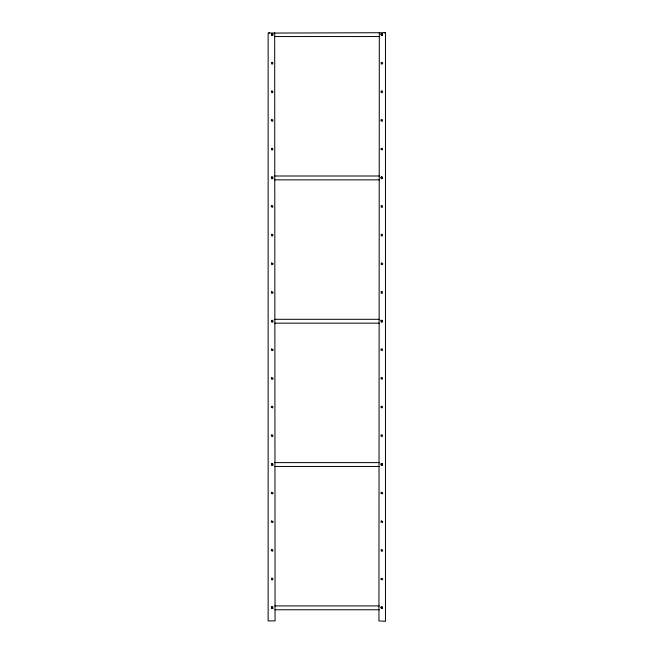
<?xml version="1.0" encoding="UTF-8"?>
<svg xmlns="http://www.w3.org/2000/svg" width="654" height="654" viewBox="0 0 654 654"><rect width="100%" height="100%" fill="white"/><g stroke="black" fill="none" stroke-linecap="round" stroke-linejoin="round"><path stroke-width="0.98" d="M269.677 32.7L268.908 32.7M379.32 32.7L378.936 620.916L385.476 621.3L385.476 32.7L268.14 33.084L268.14 620.916L275.064 620.916L274.68 32.7M385.092 32.7L384.323 32.7M274.754 36.55L379.246 36.55M274.754 176L379.246 176M274.754 179.85L379.246 179.85M274.754 319.307L379.246 319.307M274.754 323.15L379.246 323.15M274.754 462.607L379.246 462.607M274.754 466.457L379.246 466.457M274.754 605.915L379.246 605.915M274.754 609.757L379.246 609.757M271.394 34.221L272.121 35.381L272.963 34.85L272.236 33.689L271.394 34.221M271.394 177.52L272.121 178.681L272.963 178.15L272.236 176.989L271.394 177.52M271.394 320.828L272.121 321.981L272.963 321.457L272.236 320.297L271.394 320.828M271.394 464.127L272.121 465.288L272.963 464.757L272.236 463.596L271.394 464.127M271.394 607.427L272.121 608.588L272.963 608.065L272.236 606.904L271.394 607.427M381.037 34.221L381.764 35.381L382.606 34.85L381.879 33.689L381.037 34.221M381.037 177.52L381.764 178.681L382.606 178.15L381.879 176.989L381.037 177.52M381.037 320.828L381.764 321.981L382.606 321.457L381.879 320.297L381.037 320.828M381.037 464.127L381.764 465.288L382.606 464.757L381.879 463.596L381.037 464.127M381.037 607.427L381.764 608.588L382.606 608.065L381.879 606.904L381.037 607.427M271.614 33.755L271.614 35.308L272.743 35.308L272.743 33.755L271.614 33.755M271.614 62.416L271.614 63.969L272.743 63.969L272.743 62.416L271.614 62.416M271.614 91.078L271.614 92.631L272.743 92.631L272.743 91.078L271.614 91.078M271.614 119.739L271.263 120.81L272.743 121.292L272.743 119.739L271.614 119.739M271.614 148.401L271.614 149.954L272.743 149.954L272.743 148.401L271.614 148.401M271.614 177.062L271.614 178.616L272.743 178.616L272.743 177.062L271.614 177.062M381.257 33.755L381.257 35.308L382.386 35.308L382.386 33.755L381.257 33.755M271.614 205.716L271.263 206.795L272.743 207.277L272.743 205.716L271.614 205.716M381.257 62.416L381.257 63.969L382.386 63.969L382.737 62.898L381.257 62.416M271.614 234.377L271.614 235.939L272.743 235.939L272.743 234.377L271.614 234.377M381.257 91.078L381.257 92.631L382.386 92.631L382.386 91.078L381.257 91.078M271.614 263.039L271.614 264.6L272.743 264.6L273.094 263.521L271.614 263.039M381.257 119.739L380.906 120.81L382.386 121.292L382.386 119.739L381.257 119.739M271.614 291.7L271.614 293.254L272.743 293.254L273.094 292.183L271.614 291.7M381.257 148.401L380.906 149.472L382.386 149.954L382.386 148.401L381.257 148.401M271.614 320.362L271.614 321.915L272.743 321.915L272.743 320.362L271.614 320.362M381.257 177.062L381.257 178.616L382.386 178.616L382.386 177.062L381.257 177.062M271.614 349.023L271.614 350.577L272.743 350.577L273.094 349.506L271.614 349.023M381.257 205.716L381.257 207.277L382.386 207.277L382.386 205.716L381.257 205.716M271.614 377.685L271.614 379.238L272.743 379.238L273.094 378.167L271.614 377.685M381.257 234.377L381.257 235.939L382.386 235.939L382.386 234.377L381.257 234.377M271.614 406.347L271.263 407.417L272.743 407.9L272.743 406.347L271.614 406.347M381.257 263.039L381.257 264.6L382.386 264.6L382.737 263.521L381.257 263.039M271.614 435L271.263 436.079L272.743 436.561L272.743 435L271.614 435M381.257 291.7L381.257 293.254L382.386 293.254L382.386 291.7L381.257 291.7M271.614 463.661L271.614 465.223L272.743 465.223L272.743 463.661L271.614 463.661M381.257 320.362L381.257 321.915L382.386 321.915L382.386 320.362L381.257 320.362M271.614 492.323L271.263 493.402L272.743 493.884L273.094 492.805L271.614 492.323M381.257 349.023L380.906 350.094L382.386 350.577L382.386 349.023L381.257 349.023M271.614 520.985L271.263 522.064L272.743 522.538L273.094 521.467L271.614 520.985M381.257 377.685L380.906 378.756L382.386 379.238L382.386 377.685L381.257 377.685M271.614 549.646L271.263 550.725L272.743 551.199L272.743 549.646L271.614 549.646M381.257 406.347L380.906 407.417L382.386 407.9L382.386 406.347L381.257 406.347M271.614 578.308L271.614 579.861L272.743 579.861L272.743 578.308L271.614 578.308M381.257 435L380.906 436.079L382.386 436.561L382.386 435L381.257 435M271.614 606.969L271.614 608.522L272.743 608.522L272.743 606.969L271.614 606.969M381.257 463.661L381.257 465.223L382.386 465.223L382.386 463.661L381.257 463.661M381.257 492.323L380.906 493.402L382.386 493.884L382.737 492.805L381.257 492.323M381.257 520.985L380.906 522.064L382.386 522.538L382.737 521.467L381.257 520.985M381.257 549.646L381.257 551.199L382.386 551.199L382.737 550.128L381.257 549.646M381.257 578.308L380.906 579.379L382.386 579.861L382.737 578.79L381.257 578.308M381.257 606.969L381.257 608.522L382.386 608.522L382.386 606.969L381.257 606.969"/></g></svg>
